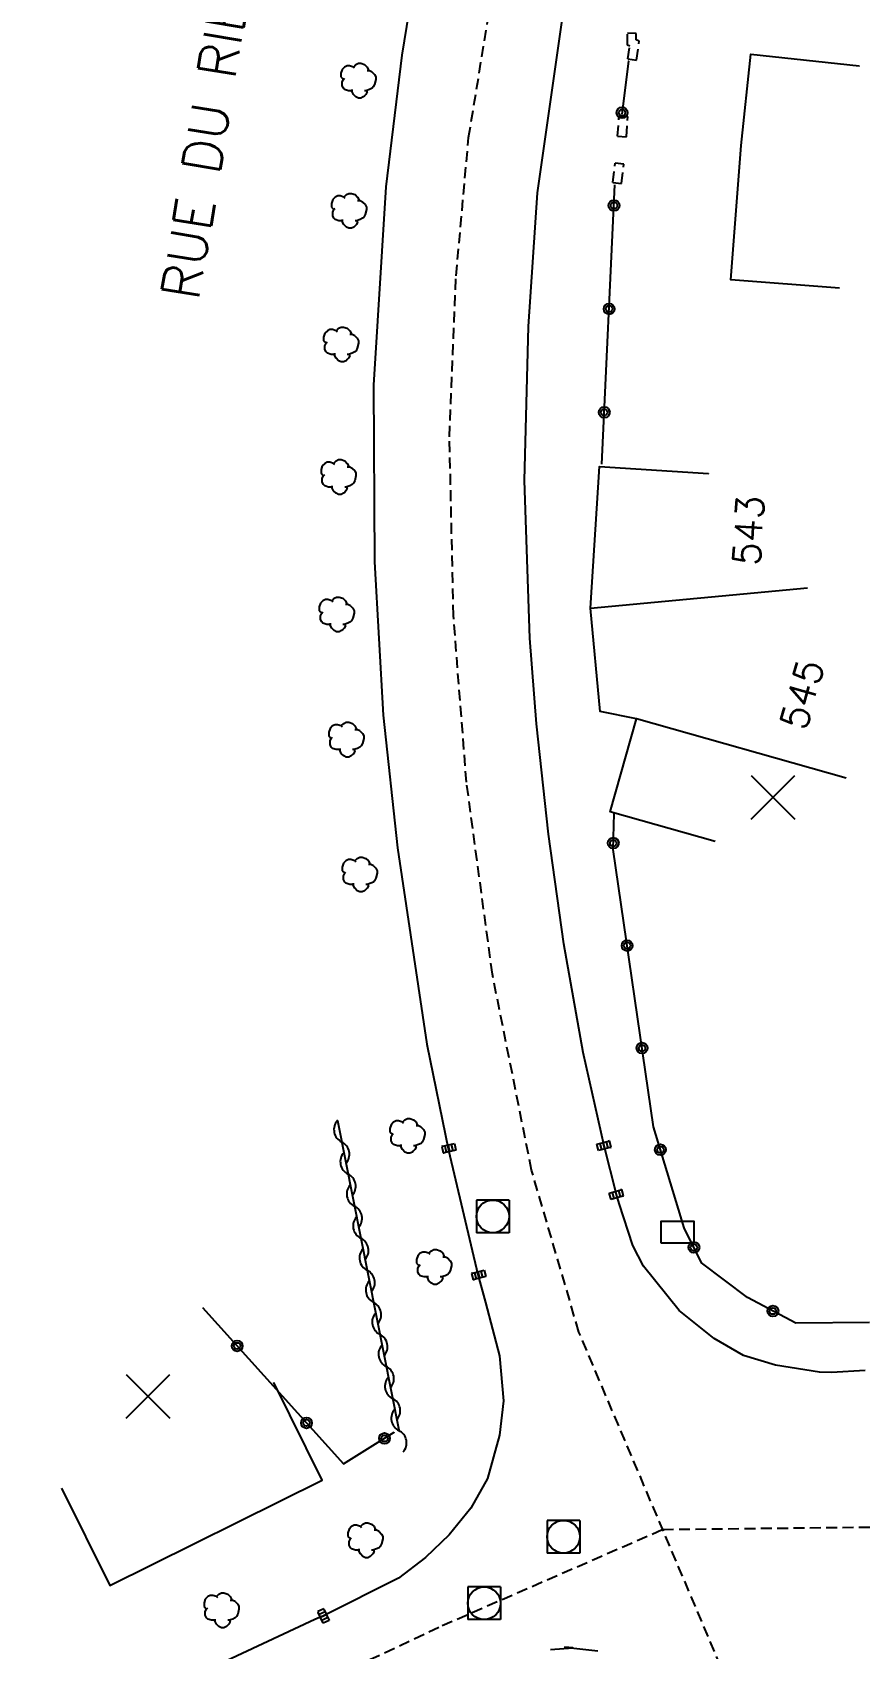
# Model space of a CAD drawing. Header units: millimetres. Extents: x 137000 to 138000, y 128000 to 129000.
# Drawn here: x 137692.7 to 137730.6, y 128631.4 to 128705.5 of the extents above; entities that cross this region are included whole.
import ezdxf
from ezdxf.enums import TextEntityAlignment as Align

# ---------------------------------------------------------------- set-up
doc = ezdxf.new("R2010")
doc.units = ezdxf.units.MM
doc.linetypes.add('DASHED', pattern=[0.75, 0.5, -0.25])
doc.layers.get('0').update_dxf_attribs({"linetype": 'CONTINUOUS'})
for name, color, linetype in [('w0001', 6, 'DASHED'), ('w0008', 7, 'CONTINUOUS'), ('w0100', 7, 'CONTINUOUS'), ('W0112', 1, 'DASHED'), ('w0300', 7, 'CONTINUOUS'), ('w0310', 3, 'CONTINUOUS'), ('w0322', 7, 'CONTINUOUS'), ('w0400', 7, 'CONTINUOUS'), ('w0420', 7, 'CONTINUOUS'), ('w0989', 7, 'CONTINUOUS'), ('w0991', 7, 'CONTINUOUS'), ('W1102', 7, 'CONTINUOUS'), ('W1471', 7, 'CONTINUOUS')]:
    doc.layers.add(name, color=color, linetype=linetype)
doc.styles.get("Standard").update_dxf_attribs({"font": 'romans.shx', "width": 0.85})

# ---------------------------------------------------------------- blocks, each defined once
blk = doc.blocks.new('t310o')
at = {"color": 0, "linetype": 'Continuous'}
for centre, start, end in [((-0.5, 0.375), 216.8699, 323.1304), ((0.5, -0.375), 36.8699, 143.1303)]:
    blk.add_arc(centre, 0.625, start, end, dxfattribs=at)
blk = doc.blocks.new('t322o')
at = {"color": 0, "linetype": 'Continuous'}
for radius in [0.25, 0.15]:
    blk.add_circle((0, 0), radius, dxfattribs=at)
blk = doc.blocks.new('T300')
for p, q in [((-0.286, 0.629), (-0.171, 0.743)), ((-0.171, 0.743), (-0.057, 0.8)), ((-0.057, 0.8), (0.057, 0.8)), ((0.057, 0.8), (0.229, 0.743)), ((0.229, 0.743), (0.343, 0.629)), ((-0.8, 0.514), (-0.857, 0.343)), ((-0.857, 0.343), (-0.857, 0.171)), ((-0.857, 0.171), (-0.743, 0.057)), ((-0.686, 0.629), (-0.8, 0.514)), ((-0.8, -0.057), (-0.743, 0.057)), ((-0.743, 0.057), (-0.686, 0.114)), ((-0.571, 0.686), (-0.686, 0.629)), ((-0.457, 0.686), (-0.571, 0.686)), ((-0.286, 0.629), (-0.457, 0.686)), ((-0.229, 0.571), (-0.286, 0.629)), ((0.343, 0.629), (0.4, 0.514)), ((0.457, 0.457), (0.343, 0.457)), ((0.4, 0.514), (0.4, 0.457)), ((0.571, 0.4), (0.457, 0.457)), ((0.571, 0.4), (0.686, 0.286)), ((0.686, 0.286), (0.743, 0.171)), ((0.743, 0.057), (0.686, -0.171)), ((0.743, 0.171), (0.743, 0.057)), ((-0.8, -0.171), (-0.8, -0.057)), ((-0.8, -0.229), (-0.8, -0.171)), ((-0.743, -0.343), (-0.8, -0.229)), ((-0.686, -0.4), (-0.743, -0.343)), ((-0.514, -0.457), (-0.686, -0.4)), ((-0.4, -0.457), (-0.514, -0.457)), ((-0.4, -0.457), (-0.343, -0.457)), ((-0.343, -0.457), (-0.343, -0.4)), ((-0.343, -0.514), (-0.343, -0.457)), ((-0.286, -0.629), (-0.343, -0.514)), ((-0.171, -0.743), (-0.286, -0.629)), ((0.229, -0.686), (0.171, -0.743)), ((0.286, -0.457), (0.229, -0.457)), ((0.286, -0.629), (0.229, -0.686)), ((0.457, -0.4), (0.286, -0.457)), ((0.343, -0.514), (0.286, -0.629)), ((0.343, -0.514), (0.343, -0.457)), ((0.571, -0.343), (0.457, -0.4)), ((0.629, -0.286), (0.571, -0.343)), ((0.686, -0.171), (0.629, -0.286)), ((-0.057, -0.8), (-0.171, -0.743)), ((0.057, -0.8), (-0.057, -0.8)), ((0.171, -0.743), (0.057, -0.8))]:
    blk.add_line(p, q)
blk = doc.blocks.new('t991o')
at = {"color": 0, "linetype": 'Continuous'}
for p, q in [((-1, 1), (1, -1)), ((-1, -1), (1, 1))]:
    blk.add_line(p, q, dxfattribs=at)
blk = doc.blocks.new('T420')
for p, q in [((0.75, 0.75), (-0.75, 0.75)), ((-0.75, 0.75), (-0.75, -0.75)), ((0.75, 0.75), (0.75, -0.75)), ((0.75, -0.75), (-0.75, -0.75))]:
    blk.add_line(p, q)
blk.add_ellipse((0, 0), major_axis=(-0.53, 0.53), ratio=1, start_param=3.926991, end_param=10.210176)
blk = doc.blocks.new('T400')
for p, q in [((-0.15, 0.3), (0.15, 0.3)), ((-0.15, -0.25), (-0.15, 0.3)), ((-0.15, 0.15), (0.15, 0.15)), ((-0.15, 0), (0.15, 0)), ((0.15, 0.3), (0.15, -0.25)), ((-0.15, -0.15), (0.15, -0.15)), ((-0.15, -0.25), (-0.15, -0.3)), ((-0.15, -0.3), (0.15, -0.3)), ((0.15, -0.3), (0.15, -0.25))]:
    blk.add_line(p, q)
blk = doc.blocks.new('T1471')
at = {"color": 0, "linetype": 'Continuous', "flags": 128}
blk.add_lwpolyline([(-0.75, -0.5), (-0.75, 0.5), (0.75, 0.5), (0.75, -0.5), (-0.75, -0.5)], dxfattribs=at)

msp = doc.modelspace()

# ---------------------------------------------------------------- linework, layer by layer
at = {"layer": 'w0001'}
for points in [[(137725.426, 128627.774), (137717.741, 128645.886), (137715.569, 128653.316), (137713.772, 128662.308), (137712.585, 128671.123), (137711.986, 128678.76), (137711.806, 128686.96), (137712.108, 128694.349), (137712.682, 128700.695), (137715.302, 128716.645), (137718.896, 128734.03), (137723.69, 128756.962), (137728.799, 128781.46), (137730.196, 128788.892), (137730.614, 128795.363), (137729.586, 128803.5), (137727.472, 128810.482), (137723.424, 128818.8), (137717.916, 128828.598), (137673.524, 128907.549), (137664.719, 128923.278), (137635.071, 128975.918)], [(137654.524, 128605.654), (137711.475, 128632.416), (137721.584, 128636.83), (137731.457, 128636.938), (137736.685, 128640.758), (137741.562, 128645.163), (137746.806, 128651.08)]]:
    msp.add_lwpolyline(points, dxfattribs=at)
at = {"layer": 'w0008'}
for points in [[(137710.572, 128710.312), (137709.613, 128704.479), (137708.89, 128698.437), (137708.314, 128689.335), (137708.362, 128681.226), (137708.755, 128674.184), (137709.418, 128668.097), (137710.77, 128659.092), (137711.758, 128654.235), (137713.098, 128648.531), (137713.462, 128647.242), (137714.099, 128644.79), (137714.281, 128642.724), (137714.093, 128641.146), (137713.543, 128639.161), (137712.779, 128637.802), (137711.795, 128636.574), (137710.707, 128635.539), (137709.463, 128634.593), (137706.032, 128632.86), (137705.633, 128632.694), (137654.309, 128608.681)], [(137730.869, 128644.12), (137729.326, 128644.033), (137728.772, 128644.039), (137726.757, 128644.368), (137725.284, 128644.808), (137723.947, 128645.587), (137722.345, 128646.866), (137720.698, 128648.903), (137720.22, 128649.863), (137719.581, 128651.788), (137719.464, 128652.193), (137718.894, 128654.433), (137717.941, 128658.713), (137717.045, 128663.7), (137716.342, 128668.737), (137715.791, 128673.795), (137715.49, 128677.731), (137715.242, 128684.952), (137715.43, 128692.031), (137715.841, 128698.159), (137717.122, 128707.165)], [(137716.44, 128631.326), (137717.464, 128631.397), (137717.101, 128631.421), (137718.609, 128631.26)]]:
    msp.add_lwpolyline(points, dxfattribs=at)
at = {"layer": 'w0100'}
for points in [[(137729.689, 128693.78), (137724.704, 128694.164), (137725.18, 128700.337), (137725.626, 128704.518), (137730.598, 128703.987), (137730.598, 128703.987), (137730.598, 128703.987), (137730.598, 128703.987), (137730.598, 128703.987), (137730.598, 128703.987), (137730.598, 128703.987), (137730.598, 128703.987), (137730.598, 128703.987), (137730.598, 128703.987), (137730.598, 128703.987), (137730.598, 128703.987), (137730.598, 128703.987), (137730.598, 128703.987), (137730.598, 128703.987), (137730.598, 128703.987), (137730.598, 128703.987), (137730.598, 128703.987), (137730.598, 128703.987), (137730.598, 128703.987), (137730.598, 128703.987), (137730.598, 128703.987), (137730.598, 128703.987), (137730.598, 128703.987), (137730.598, 128703.987), (137730.598, 128703.987), (137730.598, 128703.987), (137730.598, 128703.987), (137730.598, 128703.987), (137730.598, 128703.987), (137730.598, 128703.987), (137730.598, 128703.987), (137730.598, 128703.987), (137730.598, 128703.987), (137730.598, 128703.987), (137730.598, 128703.987), (137730.598, 128703.987), (137730.598, 128703.987), (137730.598, 128703.987), (137730.598, 128703.987), (137730.598, 128703.987), (137730.598, 128703.987), (137730.598, 128703.987), (137730.598, 128703.987), (137730.598, 128703.987), (137730.598, 128703.987), (137730.598, 128703.987), (137730.598, 128703.987), (137730.598, 128703.987), (137730.598, 128703.987), (137730.598, 128703.987), (137730.598, 128703.987), (137730.598, 128703.987), (137730.598, 128703.987), (137730.598, 128703.987), (137730.598, 128703.987), (137730.598, 128703.987), (137730.598, 128703.987), (137730.598, 128703.987), (137730.598, 128703.987), (137730.598, 128703.987), (137730.598, 128703.987), (137730.598, 128703.987), (137730.598, 128703.987), (137730.598, 128703.987), (137730.598, 128703.987), (137730.598, 128703.987), (137730.598, 128703.987), (137730.598, 128703.987), (137730.598, 128703.987), (137730.598, 128703.987), (137730.598, 128703.987), (137730.598, 128703.987), (137730.598, 128703.987), (137730.598, 128703.987), (137730.598, 128703.987), (137730.598, 128703.987), (137730.598, 128703.987), (137730.598, 128703.987), (137730.598, 128703.987), (137730.598, 128703.987), (137730.598, 128703.987), (137730.598, 128703.987), (137730.598, 128703.987), (137730.598, 128703.987), (137730.598, 128703.987), (137730.598, 128703.987), (137730.598, 128703.987), (137730.598, 128703.987), (137730.598, 128703.987), (137730.598, 128703.987), (137730.598, 128703.987), (137730.598, 128703.987), (137730.598, 128703.987), (137730.598, 128703.987), (137730.598, 128703.987), (137730.598, 128703.987), (137730.598, 128703.987), (137730.598, 128703.987), (137730.598, 128703.987), (137730.598, 128703.987), (137730.598, 128703.987), (137730.598, 128703.987), (137730.598, 128703.987), (137730.598, 128703.987), (137730.598, 128703.987), (137730.598, 128703.987), (137730.598, 128703.987), (137730.598, 128703.987), (137730.598, 128703.987), (137730.598, 128703.987), (137730.598, 128703.987), (137730.598, 128703.987), (137730.598, 128703.987), (137730.598, 128703.987), (137730.598, 128703.987)], [(137723.99, 128668.393), (137719.177, 128669.749), (137720.38, 128674.018), (137718.715, 128674.356), (137718.271, 128679.096), (137718.692, 128685.597), (137723.681, 128685.273), (137723.681, 128685.273), (137723.681, 128685.273), (137723.681, 128685.273), (137723.681, 128685.273), (137723.681, 128685.273), (137723.681, 128685.273), (137723.681, 128685.273), (137723.681, 128685.273), (137723.681, 128685.273), (137723.681, 128685.273), (137723.681, 128685.273), (137723.681, 128685.273), (137723.681, 128685.273), (137723.681, 128685.273), (137723.681, 128685.273), (137723.681, 128685.273), (137723.681, 128685.273), (137723.681, 128685.273), (137723.681, 128685.273), (137723.681, 128685.273), (137723.681, 128685.273), (137723.681, 128685.273), (137723.681, 128685.273), (137723.681, 128685.273), (137723.681, 128685.273), (137723.681, 128685.273), (137723.681, 128685.273), (137723.681, 128685.273), (137723.681, 128685.273), (137723.681, 128685.273), (137723.681, 128685.273), (137723.681, 128685.273), (137723.681, 128685.273), (137723.681, 128685.273), (137723.681, 128685.273), (137723.681, 128685.273), (137723.681, 128685.273), (137723.681, 128685.273), (137723.681, 128685.273), (137723.681, 128685.273), (137723.681, 128685.273), (137723.681, 128685.273), (137723.681, 128685.273), (137723.681, 128685.273), (137723.681, 128685.273), (137723.681, 128685.273), (137723.681, 128685.273), (137723.681, 128685.273), (137723.681, 128685.273), (137723.681, 128685.273), (137723.681, 128685.273), (137723.681, 128685.273), (137723.681, 128685.273), (137723.681, 128685.273), (137723.681, 128685.273), (137723.681, 128685.273), (137723.681, 128685.273), (137723.681, 128685.273), (137723.681, 128685.273), (137723.681, 128685.273), (137723.681, 128685.273), (137723.681, 128685.273), (137723.681, 128685.273), (137723.681, 128685.273), (137723.681, 128685.273), (137723.681, 128685.273), (137723.681, 128685.273), (137723.681, 128685.273), (137723.681, 128685.273), (137723.681, 128685.273), (137723.681, 128685.273), (137723.681, 128685.273), (137723.681, 128685.273), (137723.681, 128685.273), (137723.681, 128685.273), (137723.681, 128685.273), (137723.681, 128685.273), (137723.681, 128685.273), (137723.681, 128685.273), (137723.681, 128685.273), (137723.681, 128685.273), (137723.681, 128685.273), (137723.681, 128685.273), (137723.681, 128685.273), (137723.681, 128685.273), (137723.681, 128685.273), (137723.681, 128685.273), (137723.681, 128685.273), (137723.681, 128685.273), (137723.681, 128685.273), (137723.681, 128685.273), (137723.681, 128685.273), (137723.681, 128685.273), (137723.681, 128685.273), (137723.681, 128685.273), (137723.681, 128685.273), (137723.681, 128685.273), (137723.681, 128685.273), (137723.681, 128685.273), (137723.681, 128685.273), (137723.681, 128685.273), (137723.681, 128685.273), (137723.681, 128685.273), (137723.681, 128685.273), (137723.681, 128685.273), (137723.681, 128685.273), (137723.681, 128685.273), (137723.681, 128685.273), (137723.681, 128685.273), (137723.681, 128685.273), (137723.681, 128685.273), (137723.681, 128685.273), (137723.681, 128685.273)], [(137694.003, 128638.726), (137696.229, 128634.249), (137705.966, 128639.091), (137703.74, 128643.568), (137703.74, 128643.568), (137703.74, 128643.568), (137703.74, 128643.568), (137703.74, 128643.568), (137703.74, 128643.568), (137703.74, 128643.568), (137703.74, 128643.568), (137703.74, 128643.568), (137703.74, 128643.568), (137703.74, 128643.568), (137703.74, 128643.568), (137703.74, 128643.568), (137703.74, 128643.568), (137703.74, 128643.568), (137703.74, 128643.568), (137703.74, 128643.568), (137703.74, 128643.568), (137703.74, 128643.568), (137703.74, 128643.568), (137703.74, 128643.568), (137703.74, 128643.568), (137703.74, 128643.568), (137703.74, 128643.568), (137703.74, 128643.568), (137703.74, 128643.568), (137703.74, 128643.568), (137703.74, 128643.568), (137703.74, 128643.568), (137703.74, 128643.568), (137703.74, 128643.568), (137703.74, 128643.568), (137703.74, 128643.568), (137703.74, 128643.568), (137703.74, 128643.568), (137703.74, 128643.568), (137703.74, 128643.568), (137703.74, 128643.568), (137703.74, 128643.568), (137703.74, 128643.568), (137703.74, 128643.568), (137703.74, 128643.568), (137703.74, 128643.568), (137703.74, 128643.568), (137703.74, 128643.568), (137703.74, 128643.568), (137703.74, 128643.568), (137703.74, 128643.568), (137703.74, 128643.568), (137703.74, 128643.568), (137703.74, 128643.568), (137703.74, 128643.568), (137703.74, 128643.568), (137703.74, 128643.568), (137703.74, 128643.568), (137703.74, 128643.568), (137703.74, 128643.568), (137703.74, 128643.568), (137703.74, 128643.568), (137703.74, 128643.568), (137703.74, 128643.568), (137703.74, 128643.568), (137703.74, 128643.568), (137703.74, 128643.568), (137703.74, 128643.568), (137703.74, 128643.568), (137703.74, 128643.568), (137703.74, 128643.568), (137703.74, 128643.568), (137703.74, 128643.568), (137703.74, 128643.568), (137703.74, 128643.568), (137703.74, 128643.568), (137703.74, 128643.568), (137703.74, 128643.568), (137703.74, 128643.568), (137703.74, 128643.568), (137703.74, 128643.568), (137703.74, 128643.568), (137703.74, 128643.568), (137703.74, 128643.568), (137703.74, 128643.568), (137703.74, 128643.568), (137703.74, 128643.568), (137703.74, 128643.568), (137703.74, 128643.568), (137703.74, 128643.568), (137703.74, 128643.568), (137703.74, 128643.568), (137703.74, 128643.568), (137703.74, 128643.568), (137703.74, 128643.568), (137703.74, 128643.568), (137703.74, 128643.568), (137703.74, 128643.568), (137703.74, 128643.568), (137703.74, 128643.568), (137703.74, 128643.568), (137703.74, 128643.568), (137703.74, 128643.568), (137703.74, 128643.568), (137703.74, 128643.568), (137703.74, 128643.568), (137703.74, 128643.568), (137703.74, 128643.568), (137703.74, 128643.568), (137703.74, 128643.568), (137703.74, 128643.568), (137703.74, 128643.568), (137703.74, 128643.568), (137703.74, 128643.568), (137703.74, 128643.568), (137703.74, 128643.568), (137703.74, 128643.568), (137703.74, 128643.568), (137703.74, 128643.568), (137703.74, 128643.568)]]:
    msp.add_lwpolyline(points, dxfattribs=at)
at = {"layer": 'W0112'}
for points in [[(137719.988, 128704.31), (137720.072, 128704.885), (137719.963, 128704.94), (137719.973, 128705.479), (137719.973, 128705.479), (137719.973, 128705.479), (137719.973, 128705.479), (137719.973, 128705.479), (137719.973, 128705.479), (137719.973, 128705.479), (137719.973, 128705.479), (137719.973, 128705.479), (137719.973, 128705.479), (137719.973, 128705.479), (137719.973, 128705.479), (137719.973, 128705.479), (137719.973, 128705.479), (137719.973, 128705.479), (137719.973, 128705.479), (137719.973, 128705.479), (137719.973, 128705.479), (137719.973, 128705.479), (137719.973, 128705.479), (137719.973, 128705.479), (137719.973, 128705.479), (137719.973, 128705.479), (137719.973, 128705.479), (137719.973, 128705.479), (137719.973, 128705.479), (137719.973, 128705.479), (137719.973, 128705.479), (137719.973, 128705.479), (137719.973, 128705.479), (137719.973, 128705.479), (137719.973, 128705.479), (137719.973, 128705.479), (137719.973, 128705.479), (137719.973, 128705.479), (137719.973, 128705.479), (137719.973, 128705.479), (137719.973, 128705.479), (137719.973, 128705.479), (137719.973, 128705.479), (137719.973, 128705.479), (137719.973, 128705.479), (137719.973, 128705.479), (137719.973, 128705.479), (137719.973, 128705.479), (137719.973, 128705.479), (137719.973, 128705.479), (137719.973, 128705.479), (137719.973, 128705.479), (137719.973, 128705.479), (137719.973, 128705.479), (137719.973, 128705.479), (137719.973, 128705.479), (137719.973, 128705.479), (137719.973, 128705.479), (137719.973, 128705.479), (137719.973, 128705.479), (137719.973, 128705.479), (137719.973, 128705.479), (137719.973, 128705.479), (137719.973, 128705.479), (137719.973, 128705.479), (137719.973, 128705.479), (137719.973, 128705.479), (137719.973, 128705.479), (137719.973, 128705.479), (137719.973, 128705.479), (137719.973, 128705.479), (137719.973, 128705.479), (137719.973, 128705.479), (137719.973, 128705.479), (137719.973, 128705.479), (137719.973, 128705.479), (137719.973, 128705.479), (137719.973, 128705.479), (137719.973, 128705.479), (137719.973, 128705.479), (137719.973, 128705.479), (137719.973, 128705.479), (137719.973, 128705.479), (137719.973, 128705.479), (137719.973, 128705.479), (137719.973, 128705.479), (137719.973, 128705.479), (137719.973, 128705.479), (137719.973, 128705.479), (137719.973, 128705.479), (137719.973, 128705.479), (137719.973, 128705.479), (137719.973, 128705.479), (137719.973, 128705.479), (137719.973, 128705.479), (137719.973, 128705.479), (137719.973, 128705.479), (137719.973, 128705.479), (137719.973, 128705.479), (137719.973, 128705.479), (137719.973, 128705.479), (137719.973, 128705.479), (137719.973, 128705.479), (137719.973, 128705.479), (137719.973, 128705.479), (137719.973, 128705.479), (137719.973, 128705.479), (137719.973, 128705.479), (137719.973, 128705.479), (137719.973, 128705.479), (137719.973, 128705.479), (137719.973, 128705.479), (137719.973, 128705.479), (137719.973, 128705.479), (137719.973, 128705.479), (137719.973, 128705.479), (137719.973, 128705.479), (137719.973, 128705.479), (137719.973, 128705.479), (137719.973, 128705.479)], [(137719.988, 128704.31), (137720.384, 128704.252), (137720.509, 128705.111), (137720.368, 128705.183), (137720.373, 128705.472), (137719.973, 128705.479), (137719.973, 128705.479), (137719.973, 128705.479), (137719.973, 128705.479), (137719.973, 128705.479), (137719.973, 128705.479), (137719.973, 128705.479), (137719.973, 128705.479), (137719.973, 128705.479), (137719.973, 128705.479), (137719.973, 128705.479), (137719.973, 128705.479), (137719.973, 128705.479), (137719.973, 128705.479), (137719.973, 128705.479), (137719.973, 128705.479), (137719.973, 128705.479), (137719.973, 128705.479), (137719.973, 128705.479), (137719.973, 128705.479), (137719.973, 128705.479), (137719.973, 128705.479), (137719.973, 128705.479), (137719.973, 128705.479), (137719.973, 128705.479), (137719.973, 128705.479), (137719.973, 128705.479), (137719.973, 128705.479), (137719.973, 128705.479), (137719.973, 128705.479), (137719.973, 128705.479), (137719.973, 128705.479), (137719.973, 128705.479), (137719.973, 128705.479), (137719.973, 128705.479), (137719.973, 128705.479), (137719.973, 128705.479), (137719.973, 128705.479), (137719.973, 128705.479), (137719.973, 128705.479), (137719.973, 128705.479), (137719.973, 128705.479), (137719.973, 128705.479), (137719.973, 128705.479), (137719.973, 128705.479), (137719.973, 128705.479), (137719.973, 128705.479), (137719.973, 128705.479), (137719.973, 128705.479), (137719.973, 128705.479), (137719.973, 128705.479), (137719.973, 128705.479), (137719.973, 128705.479), (137719.973, 128705.479), (137719.973, 128705.479), (137719.973, 128705.479), (137719.973, 128705.479), (137719.973, 128705.479), (137719.973, 128705.479), (137719.973, 128705.479), (137719.973, 128705.479), (137719.973, 128705.479), (137719.973, 128705.479), (137719.973, 128705.479), (137719.973, 128705.479), (137719.973, 128705.479), (137719.973, 128705.479), (137719.973, 128705.479), (137719.973, 128705.479), (137719.973, 128705.479), (137719.973, 128705.479), (137719.973, 128705.479), (137719.973, 128705.479), (137719.973, 128705.479), (137719.973, 128705.479), (137719.973, 128705.479), (137719.973, 128705.479), (137719.973, 128705.479), (137719.973, 128705.479), (137719.973, 128705.479), (137719.973, 128705.479), (137719.973, 128705.479), (137719.973, 128705.479), (137719.973, 128705.479), (137719.973, 128705.479), (137719.973, 128705.479), (137719.973, 128705.479), (137719.973, 128705.479), (137719.973, 128705.479), (137719.973, 128705.479), (137719.973, 128705.479), (137719.973, 128705.479), (137719.973, 128705.479), (137719.973, 128705.479), (137719.973, 128705.479), (137719.973, 128705.479), (137719.973, 128705.479), (137719.973, 128705.479), (137719.973, 128705.479), (137719.973, 128705.479), (137719.973, 128705.479), (137719.973, 128705.479), (137719.973, 128705.479), (137719.973, 128705.479), (137719.973, 128705.479), (137719.973, 128705.479), (137719.973, 128705.479), (137719.973, 128705.479), (137719.973, 128705.479), (137719.973, 128705.479), (137719.973, 128705.479), (137719.973, 128705.479), (137719.973, 128705.479), (137719.973, 128705.479), (137719.973, 128705.479)], [(137719.518, 128700.753), (137719.917, 128700.726), (137719.98, 128701.655), (137719.581, 128701.682), (137719.581, 128701.682), (137719.581, 128701.682), (137719.581, 128701.682), (137719.581, 128701.682), (137719.581, 128701.682), (137719.581, 128701.682), (137719.581, 128701.682), (137719.581, 128701.682), (137719.581, 128701.682), (137719.581, 128701.682), (137719.581, 128701.682), (137719.581, 128701.682), (137719.581, 128701.682), (137719.581, 128701.682), (137719.581, 128701.682), (137719.581, 128701.682), (137719.581, 128701.682), (137719.581, 128701.682), (137719.581, 128701.682), (137719.581, 128701.682), (137719.581, 128701.682), (137719.581, 128701.682), (137719.581, 128701.682), (137719.581, 128701.682), (137719.581, 128701.682), (137719.581, 128701.682), (137719.581, 128701.682), (137719.581, 128701.682), (137719.581, 128701.682), (137719.581, 128701.682), (137719.581, 128701.682), (137719.581, 128701.682), (137719.581, 128701.682), (137719.581, 128701.682), (137719.581, 128701.682), (137719.581, 128701.682), (137719.581, 128701.682), (137719.581, 128701.682), (137719.581, 128701.682), (137719.581, 128701.682), (137719.581, 128701.682), (137719.581, 128701.682), (137719.581, 128701.682), (137719.581, 128701.682), (137719.581, 128701.682), (137719.581, 128701.682), (137719.581, 128701.682), (137719.581, 128701.682), (137719.581, 128701.682), (137719.581, 128701.682), (137719.581, 128701.682), (137719.581, 128701.682), (137719.581, 128701.682), (137719.581, 128701.682), (137719.581, 128701.682), (137719.581, 128701.682), (137719.581, 128701.682), (137719.581, 128701.682), (137719.581, 128701.682), (137719.581, 128701.682), (137719.581, 128701.682), (137719.581, 128701.682), (137719.581, 128701.682), (137719.581, 128701.682), (137719.581, 128701.682), (137719.581, 128701.682), (137719.581, 128701.682), (137719.581, 128701.682), (137719.581, 128701.682), (137719.581, 128701.682), (137719.581, 128701.682), (137719.581, 128701.682), (137719.581, 128701.682), (137719.581, 128701.682), (137719.581, 128701.682), (137719.581, 128701.682), (137719.581, 128701.682), (137719.581, 128701.682), (137719.581, 128701.682), (137719.581, 128701.682), (137719.581, 128701.682), (137719.581, 128701.682), (137719.581, 128701.682), (137719.581, 128701.682), (137719.581, 128701.682), (137719.581, 128701.682), (137719.581, 128701.682), (137719.581, 128701.682), (137719.581, 128701.682), (137719.581, 128701.682), (137719.581, 128701.682), (137719.581, 128701.682), (137719.581, 128701.682), (137719.581, 128701.682), (137719.581, 128701.682), (137719.581, 128701.682), (137719.581, 128701.682), (137719.581, 128701.682), (137719.581, 128701.682), (137719.581, 128701.682), (137719.581, 128701.682), (137719.581, 128701.682), (137719.581, 128701.682), (137719.581, 128701.682), (137719.581, 128701.682), (137719.581, 128701.682), (137719.581, 128701.682), (137719.581, 128701.682), (137719.581, 128701.682), (137719.581, 128701.682), (137719.581, 128701.682), (137719.581, 128701.682), (137719.581, 128701.682), (137719.581, 128701.682), (137719.581, 128701.682), (137719.581, 128701.682)], [(137719.518, 128700.753), (137719.581, 128701.682), (137719.581, 128701.682), (137719.581, 128701.682), (137719.581, 128701.682), (137719.581, 128701.682), (137719.581, 128701.682), (137719.581, 128701.682), (137719.581, 128701.682), (137719.581, 128701.682), (137719.581, 128701.682), (137719.581, 128701.682), (137719.581, 128701.682), (137719.581, 128701.682), (137719.581, 128701.682), (137719.581, 128701.682), (137719.581, 128701.682), (137719.581, 128701.682), (137719.581, 128701.682), (137719.581, 128701.682), (137719.581, 128701.682), (137719.581, 128701.682), (137719.581, 128701.682), (137719.581, 128701.682), (137719.581, 128701.682), (137719.581, 128701.682), (137719.581, 128701.682), (137719.581, 128701.682), (137719.581, 128701.682), (137719.581, 128701.682), (137719.581, 128701.682), (137719.581, 128701.682), (137719.581, 128701.682), (137719.581, 128701.682), (137719.581, 128701.682), (137719.581, 128701.682), (137719.581, 128701.682), (137719.581, 128701.682), (137719.581, 128701.682), (137719.581, 128701.682), (137719.581, 128701.682), (137719.581, 128701.682), (137719.581, 128701.682), (137719.581, 128701.682), (137719.581, 128701.682), (137719.581, 128701.682), (137719.581, 128701.682), (137719.581, 128701.682), (137719.581, 128701.682), (137719.581, 128701.682), (137719.581, 128701.682), (137719.581, 128701.682), (137719.581, 128701.682), (137719.581, 128701.682), (137719.581, 128701.682), (137719.581, 128701.682), (137719.581, 128701.682), (137719.581, 128701.682), (137719.581, 128701.682), (137719.581, 128701.682), (137719.581, 128701.682), (137719.581, 128701.682), (137719.581, 128701.682), (137719.581, 128701.682), (137719.581, 128701.682), (137719.581, 128701.682), (137719.581, 128701.682), (137719.581, 128701.682), (137719.581, 128701.682), (137719.581, 128701.682), (137719.581, 128701.682), (137719.581, 128701.682), (137719.581, 128701.682), (137719.581, 128701.682), (137719.581, 128701.682), (137719.581, 128701.682), (137719.581, 128701.682), (137719.581, 128701.682), (137719.581, 128701.682), (137719.581, 128701.682), (137719.581, 128701.682), (137719.581, 128701.682), (137719.581, 128701.682), (137719.581, 128701.682), (137719.581, 128701.682), (137719.581, 128701.682), (137719.581, 128701.682), (137719.581, 128701.682), (137719.581, 128701.682), (137719.581, 128701.682), (137719.581, 128701.682), (137719.581, 128701.682), (137719.581, 128701.682), (137719.581, 128701.682), (137719.581, 128701.682), (137719.581, 128701.682), (137719.581, 128701.682), (137719.581, 128701.682), (137719.581, 128701.682), (137719.581, 128701.682), (137719.581, 128701.682), (137719.581, 128701.682), (137719.581, 128701.682), (137719.581, 128701.682), (137719.581, 128701.682), (137719.581, 128701.682), (137719.581, 128701.682), (137719.581, 128701.682), (137719.581, 128701.682), (137719.581, 128701.682), (137719.581, 128701.682), (137719.581, 128701.682), (137719.581, 128701.682), (137719.581, 128701.682), (137719.581, 128701.682), (137719.581, 128701.682), (137719.581, 128701.682), (137719.581, 128701.682), (137719.581, 128701.682), (137719.581, 128701.682)], [(137719.303, 128698.637), (137719.7, 128698.591), (137719.802, 128699.475), (137719.404, 128699.521), (137719.404, 128699.521), (137719.404, 128699.521), (137719.404, 128699.521), (137719.404, 128699.521), (137719.404, 128699.521), (137719.404, 128699.521), (137719.404, 128699.521), (137719.404, 128699.521), (137719.404, 128699.521), (137719.404, 128699.521), (137719.404, 128699.521), (137719.404, 128699.521), (137719.404, 128699.521), (137719.404, 128699.521), (137719.404, 128699.521), (137719.404, 128699.521), (137719.404, 128699.521), (137719.404, 128699.521), (137719.404, 128699.521), (137719.404, 128699.521), (137719.404, 128699.521), (137719.404, 128699.521), (137719.404, 128699.521), (137719.404, 128699.521), (137719.404, 128699.521), (137719.404, 128699.521), (137719.404, 128699.521), (137719.404, 128699.521), (137719.404, 128699.521), (137719.404, 128699.521), (137719.404, 128699.521), (137719.404, 128699.521), (137719.404, 128699.521), (137719.404, 128699.521), (137719.404, 128699.521), (137719.404, 128699.521), (137719.404, 128699.521), (137719.404, 128699.521), (137719.404, 128699.521), (137719.404, 128699.521), (137719.404, 128699.521), (137719.404, 128699.521), (137719.404, 128699.521), (137719.404, 128699.521), (137719.404, 128699.521), (137719.404, 128699.521), (137719.404, 128699.521), (137719.404, 128699.521), (137719.404, 128699.521), (137719.404, 128699.521), (137719.404, 128699.521), (137719.404, 128699.521), (137719.404, 128699.521), (137719.404, 128699.521), (137719.404, 128699.521), (137719.404, 128699.521), (137719.404, 128699.521), (137719.404, 128699.521), (137719.404, 128699.521), (137719.404, 128699.521), (137719.404, 128699.521), (137719.404, 128699.521), (137719.404, 128699.521), (137719.404, 128699.521), (137719.404, 128699.521), (137719.404, 128699.521), (137719.404, 128699.521), (137719.404, 128699.521), (137719.404, 128699.521), (137719.404, 128699.521), (137719.404, 128699.521), (137719.404, 128699.521), (137719.404, 128699.521), (137719.404, 128699.521), (137719.404, 128699.521), (137719.404, 128699.521), (137719.404, 128699.521), (137719.404, 128699.521), (137719.404, 128699.521), (137719.404, 128699.521), (137719.404, 128699.521), (137719.404, 128699.521), (137719.404, 128699.521), (137719.404, 128699.521), (137719.404, 128699.521), (137719.404, 128699.521), (137719.404, 128699.521), (137719.404, 128699.521), (137719.404, 128699.521), (137719.404, 128699.521), (137719.404, 128699.521), (137719.404, 128699.521), (137719.404, 128699.521), (137719.404, 128699.521), (137719.404, 128699.521), (137719.404, 128699.521), (137719.404, 128699.521), (137719.404, 128699.521), (137719.404, 128699.521), (137719.404, 128699.521), (137719.404, 128699.521), (137719.404, 128699.521), (137719.404, 128699.521), (137719.404, 128699.521), (137719.404, 128699.521), (137719.404, 128699.521), (137719.404, 128699.521), (137719.404, 128699.521), (137719.404, 128699.521), (137719.404, 128699.521), (137719.404, 128699.521), (137719.404, 128699.521), (137719.404, 128699.521), (137719.404, 128699.521), (137719.404, 128699.521), (137719.404, 128699.521)], [(137719.303, 128698.637), (137719.404, 128699.521), (137719.404, 128699.521), (137719.404, 128699.521), (137719.404, 128699.521), (137719.404, 128699.521), (137719.404, 128699.521), (137719.404, 128699.521), (137719.404, 128699.521), (137719.404, 128699.521), (137719.404, 128699.521), (137719.404, 128699.521), (137719.404, 128699.521), (137719.404, 128699.521), (137719.404, 128699.521), (137719.404, 128699.521), (137719.404, 128699.521), (137719.404, 128699.521), (137719.404, 128699.521), (137719.404, 128699.521), (137719.404, 128699.521), (137719.404, 128699.521), (137719.404, 128699.521), (137719.404, 128699.521), (137719.404, 128699.521), (137719.404, 128699.521), (137719.404, 128699.521), (137719.404, 128699.521), (137719.404, 128699.521), (137719.404, 128699.521), (137719.404, 128699.521), (137719.404, 128699.521), (137719.404, 128699.521), (137719.404, 128699.521), (137719.404, 128699.521), (137719.404, 128699.521), (137719.404, 128699.521), (137719.404, 128699.521), (137719.404, 128699.521), (137719.404, 128699.521), (137719.404, 128699.521), (137719.404, 128699.521), (137719.404, 128699.521), (137719.404, 128699.521), (137719.404, 128699.521), (137719.404, 128699.521), (137719.404, 128699.521), (137719.404, 128699.521), (137719.404, 128699.521), (137719.404, 128699.521), (137719.404, 128699.521), (137719.404, 128699.521), (137719.404, 128699.521), (137719.404, 128699.521), (137719.404, 128699.521), (137719.404, 128699.521), (137719.404, 128699.521), (137719.404, 128699.521), (137719.404, 128699.521), (137719.404, 128699.521), (137719.404, 128699.521), (137719.404, 128699.521), (137719.404, 128699.521), (137719.404, 128699.521), (137719.404, 128699.521), (137719.404, 128699.521), (137719.404, 128699.521), (137719.404, 128699.521), (137719.404, 128699.521), (137719.404, 128699.521), (137719.404, 128699.521), (137719.404, 128699.521), (137719.404, 128699.521), (137719.404, 128699.521), (137719.404, 128699.521), (137719.404, 128699.521), (137719.404, 128699.521), (137719.404, 128699.521), (137719.404, 128699.521), (137719.404, 128699.521), (137719.404, 128699.521), (137719.404, 128699.521), (137719.404, 128699.521), (137719.404, 128699.521), (137719.404, 128699.521), (137719.404, 128699.521), (137719.404, 128699.521), (137719.404, 128699.521), (137719.404, 128699.521), (137719.404, 128699.521), (137719.404, 128699.521), (137719.404, 128699.521), (137719.404, 128699.521), (137719.404, 128699.521), (137719.404, 128699.521), (137719.404, 128699.521), (137719.404, 128699.521), (137719.404, 128699.521), (137719.404, 128699.521), (137719.404, 128699.521), (137719.404, 128699.521), (137719.404, 128699.521), (137719.404, 128699.521), (137719.404, 128699.521), (137719.404, 128699.521), (137719.404, 128699.521), (137719.404, 128699.521), (137719.404, 128699.521), (137719.404, 128699.521), (137719.404, 128699.521), (137719.404, 128699.521), (137719.404, 128699.521), (137719.404, 128699.521), (137719.404, 128699.521), (137719.404, 128699.521), (137719.404, 128699.521), (137719.404, 128699.521), (137719.404, 128699.521), (137719.404, 128699.521), (137719.404, 128699.521)]]:
    msp.add_lwpolyline(points, dxfattribs=at)
at = {"layer": 'w0310'}
for points in [[(137706.665, 128655.586), (137706.665, 128655.586), (137706.665, 128655.586), (137706.665, 128655.586), (137706.665, 128655.586), (137706.665, 128655.586), (137706.665, 128655.586), (137706.665, 128655.586), (137706.665, 128655.586), (137706.665, 128655.586), (137706.665, 128655.586), (137706.665, 128655.586), (137706.665, 128655.586), (137706.665, 128655.586), (137706.665, 128655.586), (137706.665, 128655.586), (137706.665, 128655.586), (137706.665, 128655.586), (137706.665, 128655.586), (137709.493, 128641.325)], [(137706.665, 128655.586), (137706.665, 128655.586), (137706.665, 128655.586), (137706.665, 128655.586), (137706.665, 128655.586), (137706.665, 128655.586), (137706.665, 128655.586), (137706.665, 128655.586), (137706.665, 128655.586), (137706.665, 128655.586), (137706.665, 128655.586), (137706.665, 128655.586), (137706.665, 128655.586), (137706.665, 128655.586), (137706.665, 128655.586), (137706.665, 128655.586), (137706.665, 128655.586), (137706.665, 128655.586), (137706.665, 128655.586), (137706.665, 128655.586), (137706.665, 128655.586), (137706.665, 128655.586), (137706.665, 128655.586), (137706.665, 128655.586), (137706.665, 128655.586), (137706.665, 128655.586), (137706.665, 128655.586), (137706.665, 128655.586), (137706.665, 128655.586), (137706.665, 128655.586), (137706.665, 128655.586), (137706.665, 128655.586), (137706.665, 128655.586), (137706.665, 128655.586), (137706.665, 128655.586), (137706.665, 128655.586), (137706.665, 128655.586), (137706.665, 128655.586), (137706.665, 128655.586), (137706.665, 128655.586), (137706.665, 128655.586), (137706.665, 128655.586), (137706.665, 128655.586), (137706.665, 128655.586), (137706.665, 128655.586), (137706.665, 128655.586), (137706.665, 128655.586), (137706.665, 128655.586), (137706.665, 128655.586), (137706.665, 128655.586), (137706.665, 128655.586), (137706.665, 128655.586), (137706.665, 128655.586), (137706.665, 128655.586), (137706.665, 128655.586), (137706.665, 128655.586), (137706.665, 128655.586), (137706.665, 128655.586), (137706.665, 128655.586), (137706.665, 128655.586), (137706.665, 128655.586), (137706.665, 128655.586), (137706.665, 128655.586), (137706.665, 128655.586), (137706.665, 128655.586), (137706.665, 128655.586), (137706.665, 128655.586), (137706.665, 128655.586), (137706.665, 128655.586), (137706.665, 128655.586), (137706.665, 128655.586), (137706.665, 128655.586), (137706.665, 128655.586), (137706.665, 128655.586), (137706.665, 128655.586), (137706.665, 128655.586), (137706.665, 128655.586), (137706.665, 128655.586), (137706.665, 128655.586), (137706.665, 128655.586), (137706.665, 128655.586), (137706.665, 128655.586), (137706.665, 128655.586), (137706.665, 128655.586), (137706.665, 128655.586), (137706.665, 128655.586), (137706.665, 128655.586), (137706.665, 128655.586), (137706.665, 128655.586), (137706.665, 128655.586), (137706.665, 128655.586), (137706.665, 128655.586), (137706.665, 128655.586), (137706.665, 128655.586), (137706.665, 128655.586), (137706.665, 128655.586), (137706.665, 128655.586), (137706.665, 128655.586), (137706.665, 128655.586), (137706.665, 128655.586), (137706.665, 128655.586)]]:
    msp.add_lwpolyline(points, dxfattribs=at)
at = {"layer": 'w0322'}
for points in [[(137720.01, 128704.193), (137720.01, 128704.193), (137720.01, 128704.193), (137720.01, 128704.193), (137720.01, 128704.193), (137720.01, 128704.193), (137720.01, 128704.193), (137720.01, 128704.193), (137720.01, 128704.193), (137720.01, 128704.193), (137720.01, 128704.193), (137720.01, 128704.193), (137720.01, 128704.193), (137720.01, 128704.193), (137720.01, 128704.193), (137720.01, 128704.193), (137720.01, 128704.193), (137720.01, 128704.193), (137720.01, 128704.193), (137719.71, 128701.762)], [(137720.01, 128704.193), (137720.01, 128704.193), (137720.01, 128704.193), (137720.01, 128704.193), (137720.01, 128704.193), (137720.01, 128704.193), (137720.01, 128704.193), (137720.01, 128704.193), (137720.01, 128704.193), (137720.01, 128704.193), (137720.01, 128704.193), (137720.01, 128704.193), (137720.01, 128704.193), (137720.01, 128704.193), (137720.01, 128704.193), (137720.01, 128704.193), (137720.01, 128704.193), (137720.01, 128704.193), (137720.01, 128704.193), (137720.01, 128704.193), (137720.01, 128704.193), (137720.01, 128704.193), (137720.01, 128704.193), (137720.01, 128704.193), (137720.01, 128704.193), (137720.01, 128704.193), (137720.01, 128704.193), (137720.01, 128704.193), (137720.01, 128704.193), (137720.01, 128704.193), (137720.01, 128704.193), (137720.01, 128704.193), (137720.01, 128704.193), (137720.01, 128704.193), (137720.01, 128704.193), (137720.01, 128704.193), (137720.01, 128704.193), (137720.01, 128704.193), (137720.01, 128704.193), (137720.01, 128704.193), (137720.01, 128704.193), (137720.01, 128704.193), (137720.01, 128704.193), (137720.01, 128704.193), (137720.01, 128704.193), (137720.01, 128704.193), (137720.01, 128704.193), (137720.01, 128704.193), (137720.01, 128704.193), (137720.01, 128704.193), (137720.01, 128704.193), (137720.01, 128704.193), (137720.01, 128704.193), (137720.01, 128704.193), (137720.01, 128704.193), (137720.01, 128704.193), (137720.01, 128704.193), (137720.01, 128704.193), (137720.01, 128704.193), (137720.01, 128704.193), (137720.01, 128704.193), (137720.01, 128704.193), (137720.01, 128704.193), (137720.01, 128704.193), (137720.01, 128704.193), (137720.01, 128704.193), (137720.01, 128704.193), (137720.01, 128704.193), (137720.01, 128704.193), (137720.01, 128704.193), (137720.01, 128704.193), (137720.01, 128704.193), (137720.01, 128704.193), (137720.01, 128704.193), (137720.01, 128704.193), (137720.01, 128704.193), (137720.01, 128704.193), (137720.01, 128704.193), (137720.01, 128704.193), (137720.01, 128704.193), (137720.01, 128704.193), (137720.01, 128704.193), (137720.01, 128704.193), (137720.01, 128704.193), (137720.01, 128704.193), (137720.01, 128704.193), (137720.01, 128704.193), (137720.01, 128704.193), (137720.01, 128704.193), (137720.01, 128704.193), (137720.01, 128704.193), (137720.01, 128704.193), (137720.01, 128704.193), (137720.01, 128704.193), (137720.01, 128704.193), (137720.01, 128704.193), (137720.01, 128704.193), (137720.01, 128704.193), (137720.01, 128704.193), (137720.01, 128704.193), (137720.01, 128704.193)], [(137718.79, 128685.714), (137719.396, 128698.521), (137719.396, 128698.521), (137719.396, 128698.521), (137719.396, 128698.521), (137719.396, 128698.521), (137719.396, 128698.521), (137719.396, 128698.521), (137719.396, 128698.521), (137719.396, 128698.521), (137719.396, 128698.521), (137719.396, 128698.521), (137719.396, 128698.521), (137719.396, 128698.521), (137719.396, 128698.521), (137719.396, 128698.521), (137719.396, 128698.521), (137719.396, 128698.521), (137719.396, 128698.521), (137719.396, 128698.521), (137719.396, 128698.521), (137719.396, 128698.521), (137719.396, 128698.521), (137719.396, 128698.521), (137719.396, 128698.521), (137719.396, 128698.521), (137719.396, 128698.521), (137719.396, 128698.521), (137719.396, 128698.521), (137719.396, 128698.521), (137719.396, 128698.521), (137719.396, 128698.521), (137719.396, 128698.521), (137719.396, 128698.521), (137719.396, 128698.521), (137719.396, 128698.521), (137719.396, 128698.521), (137719.396, 128698.521), (137719.396, 128698.521), (137719.396, 128698.521), (137719.396, 128698.521), (137719.396, 128698.521), (137719.396, 128698.521), (137719.396, 128698.521), (137719.396, 128698.521), (137719.396, 128698.521), (137719.396, 128698.521), (137719.396, 128698.521), (137719.396, 128698.521), (137719.396, 128698.521), (137719.396, 128698.521), (137719.396, 128698.521), (137719.396, 128698.521), (137719.396, 128698.521), (137719.396, 128698.521), (137719.396, 128698.521), (137719.396, 128698.521), (137719.396, 128698.521), (137719.396, 128698.521), (137719.396, 128698.521), (137719.396, 128698.521), (137719.396, 128698.521), (137719.396, 128698.521), (137719.396, 128698.521), (137719.396, 128698.521), (137719.396, 128698.521), (137719.396, 128698.521), (137719.396, 128698.521), (137719.396, 128698.521), (137719.396, 128698.521), (137719.396, 128698.521), (137719.396, 128698.521), (137719.396, 128698.521), (137719.396, 128698.521), (137719.396, 128698.521), (137719.396, 128698.521), (137719.396, 128698.521), (137719.396, 128698.521), (137719.396, 128698.521), (137719.396, 128698.521), (137719.396, 128698.521), (137719.396, 128698.521), (137719.396, 128698.521), (137719.396, 128698.521), (137719.396, 128698.521), (137719.396, 128698.521), (137719.396, 128698.521), (137719.396, 128698.521), (137719.396, 128698.521), (137719.396, 128698.521), (137719.396, 128698.521), (137719.396, 128698.521), (137719.396, 128698.521), (137719.396, 128698.521), (137719.396, 128698.521), (137719.396, 128698.521), (137719.396, 128698.521), (137719.396, 128698.521), (137719.396, 128698.521), (137719.396, 128698.521), (137719.396, 128698.521)], [(137719.396, 128698.521), (137719.396, 128698.521), (137719.396, 128698.521), (137719.396, 128698.521), (137719.396, 128698.521), (137719.396, 128698.521), (137719.396, 128698.521), (137719.396, 128698.521), (137719.396, 128698.521), (137719.396, 128698.521), (137719.396, 128698.521), (137719.396, 128698.521), (137719.396, 128698.521), (137719.396, 128698.521), (137719.396, 128698.521), (137719.396, 128698.521), (137719.396, 128698.521), (137719.396, 128698.521), (137719.396, 128698.521), (137719.396, 128698.521)], [(137731.074, 128646.326), (137727.693, 128646.285), (137725.477, 128647.468), (137723.37, 128649.058), (137722.573, 128650.664), (137721.162, 128655.294), (137719.311, 128668.034), (137719.352, 128669.68), (137719.352, 128669.68), (137719.352, 128669.68), (137719.352, 128669.68), (137719.352, 128669.68), (137719.352, 128669.68), (137719.352, 128669.68), (137719.352, 128669.68), (137719.352, 128669.68), (137719.352, 128669.68), (137719.352, 128669.68), (137719.352, 128669.68), (137719.352, 128669.68), (137719.352, 128669.68), (137719.352, 128669.68), (137719.352, 128669.68), (137719.352, 128669.68), (137719.352, 128669.68), (137719.352, 128669.68), (137719.352, 128669.68), (137719.352, 128669.68), (137719.352, 128669.68), (137719.352, 128669.68), (137719.352, 128669.68), (137719.352, 128669.68), (137719.352, 128669.68), (137719.352, 128669.68), (137719.352, 128669.68), (137719.352, 128669.68), (137719.352, 128669.68), (137719.352, 128669.68), (137719.352, 128669.68), (137719.352, 128669.68), (137719.352, 128669.68), (137719.352, 128669.68), (137719.352, 128669.68), (137719.352, 128669.68), (137719.352, 128669.68), (137719.352, 128669.68), (137719.352, 128669.68), (137719.352, 128669.68), (137719.352, 128669.68), (137719.352, 128669.68), (137719.352, 128669.68), (137719.352, 128669.68), (137719.352, 128669.68), (137719.352, 128669.68), (137719.352, 128669.68), (137719.352, 128669.68), (137719.352, 128669.68), (137719.352, 128669.68), (137719.352, 128669.68), (137719.352, 128669.68), (137719.352, 128669.68), (137719.352, 128669.68), (137719.352, 128669.68), (137719.352, 128669.68), (137719.352, 128669.68), (137719.352, 128669.68), (137719.352, 128669.68), (137719.352, 128669.68), (137719.352, 128669.68), (137719.352, 128669.68), (137719.352, 128669.68), (137719.352, 128669.68), (137719.352, 128669.68), (137719.352, 128669.68), (137719.352, 128669.68), (137719.352, 128669.68), (137719.352, 128669.68), (137719.352, 128669.68), (137719.352, 128669.68), (137719.352, 128669.68), (137719.352, 128669.68), (137719.352, 128669.68), (137719.352, 128669.68), (137719.352, 128669.68), (137719.352, 128669.68), (137719.352, 128669.68), (137719.352, 128669.68), (137719.352, 128669.68), (137719.352, 128669.68), (137719.352, 128669.68), (137719.352, 128669.68), (137719.352, 128669.68), (137719.352, 128669.68), (137719.352, 128669.68), (137719.352, 128669.68), (137719.352, 128669.68), (137719.352, 128669.68), (137719.352, 128669.68), (137719.352, 128669.68)], [(137719.352, 128669.68), (137719.352, 128669.68), (137719.352, 128669.68), (137719.352, 128669.68), (137719.352, 128669.68), (137719.352, 128669.68), (137719.352, 128669.68), (137719.352, 128669.68), (137719.352, 128669.68), (137719.352, 128669.68), (137719.352, 128669.68), (137719.352, 128669.68), (137719.352, 128669.68), (137719.352, 128669.68), (137719.352, 128669.68), (137719.352, 128669.68), (137719.352, 128669.68), (137719.352, 128669.68), (137719.352, 128669.68), (137719.352, 128669.68)], [(137700.477, 128647.011), (137706.939, 128639.835), (137709.271, 128641.284), (137709.271, 128641.284), (137709.271, 128641.284), (137709.271, 128641.284), (137709.271, 128641.284), (137709.271, 128641.284), (137709.271, 128641.284), (137709.271, 128641.284), (137709.271, 128641.284), (137709.271, 128641.284), (137709.271, 128641.284), (137709.271, 128641.284), (137709.271, 128641.284), (137709.271, 128641.284), (137709.271, 128641.284), (137709.271, 128641.284), (137709.271, 128641.284), (137709.271, 128641.284), (137709.271, 128641.284), (137709.271, 128641.284), (137709.271, 128641.284), (137709.271, 128641.284), (137709.271, 128641.284), (137709.271, 128641.284), (137709.271, 128641.284), (137709.271, 128641.284), (137709.271, 128641.284), (137709.271, 128641.284), (137709.271, 128641.284), (137709.271, 128641.284), (137709.271, 128641.284), (137709.271, 128641.284), (137709.271, 128641.284), (137709.271, 128641.284), (137709.271, 128641.284), (137709.271, 128641.284), (137709.271, 128641.284), (137709.271, 128641.284), (137709.271, 128641.284), (137709.271, 128641.284), (137709.271, 128641.284), (137709.271, 128641.284), (137709.271, 128641.284), (137709.271, 128641.284), (137709.271, 128641.284), (137709.271, 128641.284), (137709.271, 128641.284), (137709.271, 128641.284), (137709.271, 128641.284), (137709.271, 128641.284), (137709.271, 128641.284), (137709.271, 128641.284), (137709.271, 128641.284), (137709.271, 128641.284), (137709.271, 128641.284), (137709.271, 128641.284), (137709.271, 128641.284), (137709.271, 128641.284), (137709.271, 128641.284), (137709.271, 128641.284), (137709.271, 128641.284), (137709.271, 128641.284), (137709.271, 128641.284), (137709.271, 128641.284), (137709.271, 128641.284), (137709.271, 128641.284), (137709.271, 128641.284), (137709.271, 128641.284), (137709.271, 128641.284), (137709.271, 128641.284), (137709.271, 128641.284), (137709.271, 128641.284), (137709.271, 128641.284), (137709.271, 128641.284), (137709.271, 128641.284), (137709.271, 128641.284), (137709.271, 128641.284), (137709.271, 128641.284), (137709.271, 128641.284), (137709.271, 128641.284), (137709.271, 128641.284), (137709.271, 128641.284), (137709.271, 128641.284), (137709.271, 128641.284), (137709.271, 128641.284), (137709.271, 128641.284), (137709.271, 128641.284), (137709.271, 128641.284), (137709.271, 128641.284), (137709.271, 128641.284), (137709.271, 128641.284), (137709.271, 128641.284), (137709.271, 128641.284), (137709.271, 128641.284), (137709.271, 128641.284), (137709.271, 128641.284), (137709.271, 128641.284), (137709.271, 128641.284), (137709.271, 128641.284)], [(137709.271, 128641.284), (137709.271, 128641.284), (137709.271, 128641.284), (137709.271, 128641.284), (137709.271, 128641.284), (137709.271, 128641.284), (137709.271, 128641.284), (137709.271, 128641.284), (137709.271, 128641.284), (137709.271, 128641.284), (137709.271, 128641.284), (137709.271, 128641.284), (137709.271, 128641.284), (137709.271, 128641.284), (137709.271, 128641.284), (137709.271, 128641.284), (137709.271, 128641.284), (137709.271, 128641.284), (137709.271, 128641.284), (137709.271, 128641.284)]]:
    msp.add_lwpolyline(points, dxfattribs=at)
at = {"layer": 'W1102'}
for p, q in [((137718.271, 128679.096), (137728.227, 128680.029)), ((137730.005, 128671.306), (137720.38, 128674.018))]:
    msp.add_line(p, q, dxfattribs=at)

# ---------------------------------------------------------------- block references
at = {"layer": 'w0300'}
for p in [(137707.681, 128703.302), (137707.247, 128697.332), (137706.889, 128691.198), (137706.771, 128685.116), (137706.686, 128678.811), (137707.127, 128673.068), (137707.742, 128666.878), (137709.929, 128654.886), (137711.15, 128648.868), (137708.002, 128636.332), (137701.402, 128633.117)]:
    msp.add_blockref('T300', p, dxfattribs=at)
at = {"layer": 'w0310', "rotation": 281.2164804333236}
for p in [(137706.86, 128654.605), (137707.151, 128653.134), (137707.443, 128651.662), (137707.735, 128650.191), (137708.027, 128648.72), (137708.318, 128647.248), (137708.61, 128645.777), (137708.902, 128644.306), (137709.194, 128642.834), (137709.485, 128641.363)]:
    msp.add_blockref('t310o', p, dxfattribs=at)
at = {"layer": 'w0322'}
for p, rotation in [((137719.719, 128701.836), 262.9648314079753), ((137719.351, 128697.576), 87.29092284945847), ((137719.127, 128692.831), 87.29092284945847), ((137718.902, 128688.086), 87.29092284945847), ((137719.318, 128668.32), 88.57324492198384), ((137719.953, 128663.617), 98.26676713287786), ((137720.636, 128658.916), 98.26676713287786), ((137721.48, 128654.252), 106.94858741066), ((137723.017, 128649.769), 116.3935899620539), ((137726.639, 128646.848), 151.9047404543072), ((137702.066, 128645.246), 312.0030974878451), ((137705.245, 128641.716), 312.0030974878451), ((137708.823, 128641.006), 31.85503997431624)]:
    msp.add_blockref('t322o', p, dxfattribs=dict(at, rotation=rotation))
at = {"layer": 'w0400'}
for p, rotation in [((137711.772, 128654.316), 282.798181299548), ((137718.894, 128654.433), 104.2774214646456), ((137719.464, 128652.193), 106.140368883869), ((137713.14, 128648.499), 284.8864852070236), ((137706.025, 128632.855), 204.2919175658333)]:
    msp.add_blockref('T400', p, dxfattribs=dict(at, rotation=rotation))
at = {"layer": 'w0420'}
for p in [(137713.788, 128651.193), (137717.033, 128636.495), (137713.396, 128633.441)]:
    msp.add_blockref('T420', p, dxfattribs=at)
at = {"layer": 'w0991'}
for p in [(137726.638, 128670.416), (137697.98, 128642.938)]:
    msp.add_blockref('t991o', p, dxfattribs=at)
at = {"layer": 'W1471'}
msp.add_blockref('T1471', (137722.263, 128650.47), dxfattribs=at)

# ---------------------------------------------------------------- texts
at = {"layer": 'w0989'}
msp.add_text('RUE DU RIEU DE BAUVE', height=1.75, rotation=80.67121, dxfattribs=at).set_placement((137701.722, 128707.255), align=Align.MIDDLE)
at = {"layer": 'w0991'}
for s, rotation, p in [('543', 86.29866, (137725.517, 128682.669)), ('545', 74.26819, (137727.97, 128675.146))]:
    msp.add_text(s, height=1.25, rotation=rotation, dxfattribs=at).set_placement(p, align=Align.MIDDLE)

doc.saveas('drawing.dxf')
